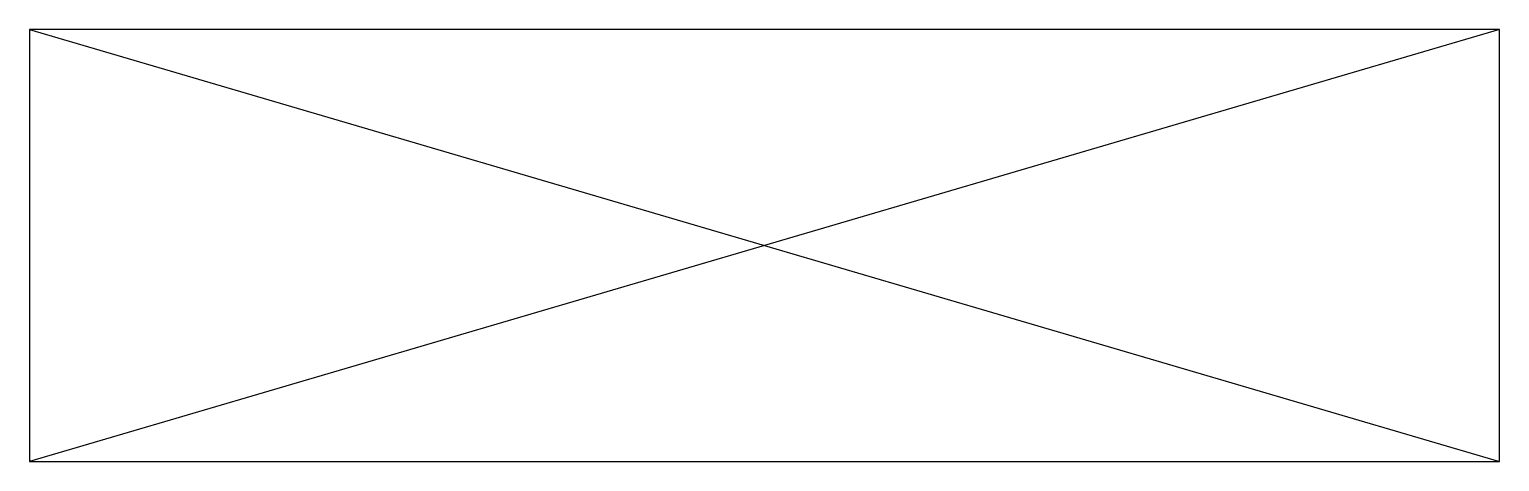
# Model space of a CAD drawing. Header units: millimetres. Extents: x -85 to 85, y -25 to 25.
import ezdxf

# ---------------------------------------------------------------- set-up
doc = ezdxf.new("R2010")
doc.units = ezdxf.units.MM
doc.layers.get('0').update_dxf_attribs({"linetype": 'CONTINUOUS'})

msp = doc.modelspace()

# ---------------------------------------------------------------- linework, layer by layer
for p, q in [((85, 25), (-85, 25)), ((-85, 25), (-85, -25)), ((85, 25), (-85, -25)), ((-85, 25), (85, -25)), ((85, -25), (85, 25)), ((-85, -25), (85, -25))]:
    msp.add_line(p, q)

doc.saveas('drawing.dxf')
